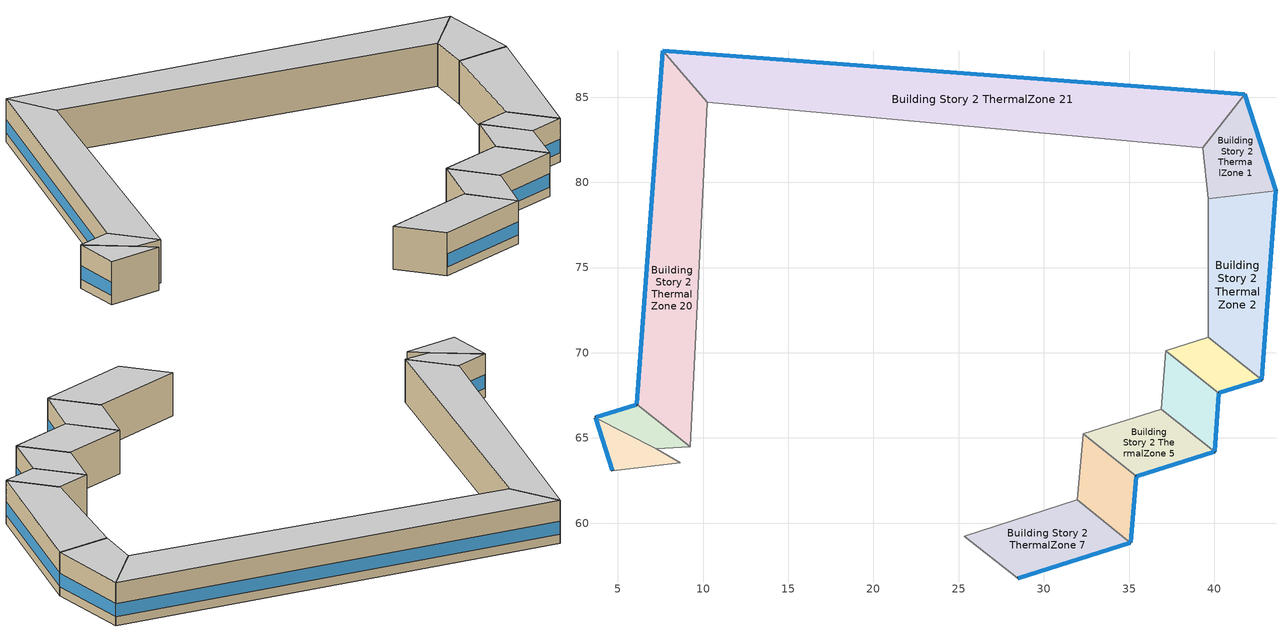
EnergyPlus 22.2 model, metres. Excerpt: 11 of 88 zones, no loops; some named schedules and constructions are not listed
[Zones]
Building Story 2 ThermalZone 1
 floor adiabatic (Typical Interior Floor): 41.78,85.18 43.63,79.52 39.65,79.04 39.31,82.04 z3.6
 wall outside (Typical Insulated Steel Framed Exterior Wall R-20.41): 43.63,79.52 41.78,85.18 z3.6:7.2
 wall adiabatic (Typical Interior Wall): 41.78,85.18 39.31,82.04 39.65,79.04 43.63,79.52 z3.6:7.2
 window (U 0.48 SHGC 0.40 Dbl Ref-D Clr 6mm/13mm): 43.62,79.54 41.79,85.16 z4.36:5.45
 ceiling adiabatic (Typical Interior Ceiling): 39.31,82.04 39.65,79.04 43.63,79.52 41.78,85.18 z7.2
Building Story 2 ThermalZone 18
 floor adiabatic (Typical Interior Ceiling): 4.69,63.08 3.68,66.19 7.24,64.37 8.66,63.55 z3.6
 wall outside (Typical Insulated Steel Framed Exterior Wall R-20.41): 3.68,66.19 4.69,63.08 z3.6:7.2
 wall adiabatic (Typical Interior Wall): 4.69,63.08 8.66,63.55 7.24,64.37 3.68,66.19 z3.6:7.2
 window (U 0.48 SHGC 0.40 Dbl Ref-D Clr 6mm/13mm): 3.69,66.17 4.68,63.11 z4.36:5.46
 ceiling adiabatic (Typical Interior Ceiling): 8.66,63.55 7.24,64.37 3.68,66.19 4.69,63.08 z7.2
Building Story 2 ThermalZone 19
 floor adiabatic (Typical Interior Ceiling): 3.68,66.19 6.11,66.97 9.26,64.5 7.24,64.37 z3.6
 wall outside (Typical Insulated Steel Framed Exterior Wall R-20.41): 6.11,66.97 3.68,66.19 z3.6:7.2
 wall adiabatic (Typical Interior Wall): 3.68,66.19 7.24,64.37 9.26,64.5 6.11,66.97 z3.6:7.2
 window (U 0.48 SHGC 0.40 Dbl Ref-D Clr 6mm/13mm): 6.09,66.96 3.71,66.2 z4.36:5.46
 ceiling adiabatic (Typical Interior Ceiling): 7.24,64.37 9.26,64.5 6.11,66.97 3.68,66.19 z7.2
Building Story 2 ThermalZone 2
 floor adiabatic (Typical Interior Floor): 43.63,79.52 42.79,68.41 39.66,70.91 39.65,79.04 z3.6
 wall outside (Typical Insulated Steel Framed Exterior Wall R-20.41): 42.79,68.41 43.63,79.52 z3.6:7.2
 wall adiabatic (Typical Interior Wall): 43.63,79.52 39.65,79.04 39.66,70.91 42.79,68.41 z3.6:7.2
 window (U 0.48 SHGC 0.40 Dbl Ref-D Clr 6mm/13mm): 42.79,68.44 43.62,79.49 z4.36:5.45
 ceiling adiabatic (Typical Interior Ceiling): 39.65,79.04 39.66,70.91 42.79,68.41 43.63,79.52 z7.2
Building Story 2 ThermalZone 20
 floor adiabatic (Typical Interior Ceiling): 6.11,66.97 7.62,87.74 10.23,84.71 9.26,64.5 z3.6
 wall outside (Typical Insulated Steel Framed Exterior Wall R-20.41): 7.62,87.74 6.11,66.97 z3.6:7.2
 wall adiabatic (Typical Interior Wall): 6.11,66.97 9.26,64.5 10.23,84.71 7.62,87.74 z3.6:7.2
 window (U 0.48 SHGC 0.40 Dbl Ref-D Clr 6mm/13mm): 7.62,87.71 6.11,66.99 z4.36:5.44
 ceiling adiabatic (Typical Interior Ceiling): 9.26,64.5 10.23,84.71 7.62,87.74 6.11,66.97 z7.2
Building Story 2 ThermalZone 21
 floor adiabatic (Typical Interior Ceiling): 7.62,87.74 41.78,85.18 39.31,82.04 10.23,84.71 z3.6
 wall outside (Typical Insulated Steel Framed Exterior Wall R-20.41): 41.78,85.18 7.62,87.74 z3.6:7.2
 wall adiabatic (Typical Interior Wall): 7.62,87.74 10.23,84.71 39.31,82.04 41.78,85.18 z3.6:7.2
 window (U 0.48 SHGC 0.40 Dbl Ref-D Clr 6mm/13mm): 41.76,85.19 7.65,87.74 z4.36:5.44
 ceiling adiabatic (Typical Interior Ceiling): 10.23,84.71 39.31,82.04 41.78,85.18 7.62,87.74 z7.2
Building Story 2 ThermalZone 3
 floor adiabatic (Typical Interior Floor): 42.79,68.41 40.28,67.64 37.15,70.13 39.66,70.91 z3.6
 wall outside (Typical Insulated Steel Framed Exterior Wall R-20.41): 40.28,67.64 42.79,68.41 z3.6:7.2
 wall adiabatic (Typical Interior Wall): 42.79,68.41 39.66,70.91 37.15,70.13 40.28,67.64 z3.6:7.2
 window (U 0.48 SHGC 0.40 Dbl Ref-D Clr 6mm/13mm): 40.3,67.64 42.76,68.41 z4.36:5.46
 ceiling adiabatic (Typical Interior Ceiling): 39.66,70.91 37.15,70.13 40.28,67.64 42.79,68.41 z7.2
Building Story 2 ThermalZone 4
 floor adiabatic (Typical Interior Floor): 40.28,67.64 40.03,64.19 36.89,66.68 37.15,70.13 z3.6
 wall outside (Typical Insulated Steel Framed Exterior Wall R-20.41): 40.03,64.19 40.28,67.64 z3.6:7.2
 wall adiabatic (Typical Interior Wall): 40.28,67.64 37.15,70.13 36.89,66.68 40.03,64.19 z3.6:7.2
 window (U 0.48 SHGC 0.40 Dbl Ref-D Clr 6mm/13mm): 40.03,64.22 40.27,67.61 z4.36:5.46
 ceiling adiabatic (Typical Interior Ceiling): 37.15,70.13 36.89,66.68 40.03,64.19 40.28,67.64 z7.2
Building Story 2 ThermalZone 5
 floor adiabatic (Typical Interior Floor): 40.03,64.19 35.42,62.75 32.3,65.25 36.89,66.68 z3.6
 wall outside (Typical Insulated Steel Framed Exterior Wall R-20.41): 35.42,62.75 40.03,64.19 z3.6:7.2
 wall adiabatic (Typical Interior Wall): 40.03,64.19 36.89,66.68 32.3,65.25 35.42,62.75 z3.6:7.2
 window (U 0.48 SHGC 0.40 Dbl Ref-D Clr 6mm/13mm): 35.44,62.76 40,64.19 z4.36:5.45
 ceiling adiabatic (Typical Interior Ceiling): 36.89,66.68 32.3,65.25 35.42,62.75 40.03,64.19 z7.2
Building Story 2 ThermalZone 6
 floor adiabatic (Typical Interior Floor): 35.42,62.75 35.08,58.86 31.96,61.36 32.3,65.25 z3.6
 wall outside (Typical Insulated Steel Framed Exterior Wall R-20.41): 35.08,58.86 35.42,62.75 z3.6:7.2
 wall adiabatic (Typical Interior Wall): 35.42,62.75 32.3,65.25 31.96,61.36 35.08,58.86 z3.6:7.2
 window (U 0.48 SHGC 0.40 Dbl Ref-D Clr 6mm/13mm): 35.09,58.89 35.42,62.72 z4.36:5.46
 ceiling adiabatic (Typical Interior Ceiling): 32.3,65.25 31.96,61.36 35.08,58.86 35.42,62.75 z7.2
Building Story 2 ThermalZone 7
 floor adiabatic (Typical Interior Floor): 35.08,58.86 28.47,56.75 25.33,59.23 31.96,61.36 z3.6
 wall outside (Typical Insulated Steel Framed Exterior Wall R-20.41): 28.47,56.75 35.08,58.86 z3.6:7.2
 wall adiabatic (Typical Interior Wall): 35.08,58.86 31.96,61.36 25.33,59.23 28.47,56.75 z3.6:7.2
 window (U 0.48 SHGC 0.40 Dbl Ref-D Clr 6mm/13mm): 28.49,56.76 35.06,58.85 z4.36:5.45
 ceiling adiabatic (Typical Interior Ceiling): 31.96,61.36 25.33,59.23 28.47,56.75 35.08,58.86 z7.2
[Schedule:Week:Daily]
SchoolSecondary BLDG_LIGHT_BATH_SCH_2013 Week Rule - Jul2-Aug26: SchoolSecondary BLDG_LIGHT_BATH_SCH_2013 Wknd Day 1, SchoolSecondary BLDG_LIGHT_BATH_SCH_2013 Wkdy Day 1, SchoolSecondary BLDG_LIGHT_BATH_SCH_2013 Wkdy Day 1, SchoolSecondary BLDG_LIGHT_BATH_SCH_2013 Wkdy Day 1, SchoolSecondary BLDG_LIGHT_BATH_SCH_2013 Wkdy Day 1, SchoolSecondary BLDG_LIGHT_BATH_SCH_2013 Wkdy Day 1, SchoolSecondary BLDG_LIGHT_BATH_SCH_2013 Wknd Day 1, SchoolSecondary BLDG_LIGHT_BATH_SCH_2013 Default, SchoolSecondary BLDG_LIGHT_BATH_SCH_2013 Summer Design Day, SchoolSecondary BLDG_LIGHT_BATH_SCH_2013 Winter Design Day, SchoolSecondary BLDG_LIGHT_BATH_SCH_2013 Default, SchoolSecondary BLDG_LIGHT_BATH_SCH_2013 Default
SchoolSecondary BLDG_LIGHT_BATH_SCH_2013 Week Rule - Aug27-Sep2: SchoolSecondary BLDG_LIGHT_BATH_SCH_2013 Wknd Day 1, SchoolSecondary BLDG_LIGHT_BATH_SCH_2013 Wkdy Day 1, SchoolSecondary BLDG_LIGHT_BATH_SCH_2013 Wkdy Day 1, SchoolSecondary BLDG_LIGHT_BATH_SCH_2013 Wkdy Day 1, SchoolSecondary BLDG_LIGHT_BATH_SCH_2013 Wkdy Day 1, SchoolSecondary BLDG_LIGHT_BATH_SCH_2013 Wkdy Day 2, SchoolSecondary BLDG_LIGHT_BATH_SCH_2013 Default, SchoolSecondary BLDG_LIGHT_BATH_SCH_2013 Default, SchoolSecondary BLDG_LIGHT_BATH_SCH_2013 Summer Design Day, SchoolSecondary BLDG_LIGHT_BATH_SCH_2013 Winter Design Day, SchoolSecondary BLDG_LIGHT_BATH_SCH_2013 Default, SchoolSecondary BLDG_LIGHT_BATH_SCH_2013 Default
SchoolSecondary BLDG_LIGHT_BATH_SCH_2013 Week Rule - Sep3-Dec31: SchoolSecondary BLDG_LIGHT_BATH_SCH_2013 Default, SchoolSecondary BLDG_LIGHT_BATH_SCH_2013 Wkdy Day 2, SchoolSecondary BLDG_LIGHT_BATH_SCH_2013 Wkdy Day 2, SchoolSecondary BLDG_LIGHT_BATH_SCH_2013 Wkdy Day 2, SchoolSecondary BLDG_LIGHT_BATH_SCH_2013 Wkdy Day 2, SchoolSecondary BLDG_LIGHT_BATH_SCH_2013 Wkdy Day 2, SchoolSecondary BLDG_LIGHT_BATH_SCH_2013 Default, SchoolSecondary BLDG_LIGHT_BATH_SCH_2013 Default, SchoolSecondary BLDG_LIGHT_BATH_SCH_2013 Summer Design Day, SchoolSecondary BLDG_LIGHT_BATH_SCH_2013 Winter Design Day, SchoolSecondary BLDG_LIGHT_BATH_SCH_2013 Default, SchoolSecondary BLDG_LIGHT_BATH_SCH_2013 Default
SchoolSecondary BLDG_OCC_SCH_Auditorium Week Rule - Jan1-Jun24: SchoolSecondary BLDG_OCC_SCH_Auditorium Wknd Day, SchoolSecondary BLDG_OCC_SCH_Auditorium Wkdy|SmrDsn Day, SchoolSecondary BLDG_OCC_SCH_Auditorium Wkdy|SmrDsn Day, SchoolSecondary BLDG_OCC_SCH_Auditorium Wkdy|SmrDsn Day, SchoolSecondary BLDG_OCC_SCH_Auditorium Wkdy|SmrDsn Day, SchoolSecondary BLDG_OCC_SCH_Auditorium Wkdy|SmrDsn Day, SchoolSecondary BLDG_OCC_SCH_Auditorium Wknd Day, SchoolSecondary BLDG_OCC_SCH_Auditorium Default, SchoolSecondary BLDG_OCC_SCH_Auditorium Summer Design Day, SchoolSecondary BLDG_OCC_SCH_Auditorium Winter Design Day, SchoolSecondary BLDG_OCC_SCH_Auditorium Default, SchoolSecondary BLDG_OCC_SCH_Auditorium Default
SchoolSecondary BLDG_OCC_SCH_Auditorium Week Rule - Jun25-Jul1: SchoolSecondary BLDG_OCC_SCH_Auditorium Wknd Day, SchoolSecondary BLDG_OCC_SCH_Auditorium Wkdy|SmrDsn Day, SchoolSecondary BLDG_OCC_SCH_Auditorium Wkdy|SmrDsn Day, SchoolSecondary BLDG_OCC_SCH_Auditorium Wkdy|SmrDsn Day, SchoolSecondary BLDG_OCC_SCH_Auditorium Wkdy|SmrDsn Day, SchoolSecondary BLDG_OCC_SCH_Auditorium Wkdy|SmrDsn Day, SchoolSecondary BLDG_OCC_SCH_Auditorium Wknd Day 1, SchoolSecondary BLDG_OCC_SCH_Auditorium Default, SchoolSecondary BLDG_OCC_SCH_Auditorium Summer Design Day, SchoolSecondary BLDG_OCC_SCH_Auditorium Winter Design Day, SchoolSecondary BLDG_OCC_SCH_Auditorium Default, SchoolSecondary BLDG_OCC_SCH_Auditorium Default
SchoolSecondary BLDG_OCC_SCH_Auditorium Week Rule - Jul2-Aug26: SchoolSecondary BLDG_OCC_SCH_Auditorium Wknd Day 1, SchoolSecondary BLDG_OCC_SCH_Auditorium Wkdy|SmrDsn Day 1, SchoolSecondary BLDG_OCC_SCH_Auditorium Wkdy|SmrDsn Day 1, SchoolSecondary BLDG_OCC_SCH_Auditorium Wkdy|SmrDsn Day 1, SchoolSecondary BLDG_OCC_SCH_Auditorium Wkdy|SmrDsn Day 1, SchoolSecondary BLDG_OCC_SCH_Auditorium Wkdy|SmrDsn Day 1, SchoolSecondary BLDG_OCC_SCH_Auditorium Wknd Day 1, SchoolSecondary BLDG_OCC_SCH_Auditorium Default, SchoolSecondary BLDG_OCC_SCH_Auditorium Summer Design Day, SchoolSecondary BLDG_OCC_SCH_Auditorium Winter Design Day, SchoolSecondary BLDG_OCC_SCH_Auditorium Default, SchoolSecondary BLDG_OCC_SCH_Auditorium Default
SchoolSecondary BLDG_OCC_SCH_Auditorium Week Rule - Aug27-Sep2: SchoolSecondary BLDG_OCC_SCH_Auditorium Wknd Day 1, SchoolSecondary BLDG_OCC_SCH_Auditorium Wkdy|SmrDsn Day 1, SchoolSecondary BLDG_OCC_SCH_Auditorium Wkdy|SmrDsn Day 1, SchoolSecondary BLDG_OCC_SCH_Auditorium Wkdy|SmrDsn Day 1, SchoolSecondary BLDG_OCC_SCH_Auditorium Wkdy|SmrDsn Day 1, SchoolSecondary BLDG_OCC_SCH_Auditorium Wkdy|SmrDsn Day 2, SchoolSecondary BLDG_OCC_SCH_Auditorium Default, SchoolSecondary BLDG_OCC_SCH_Auditorium Default, SchoolSecondary BLDG_OCC_SCH_Auditorium Summer Design Day, SchoolSecondary BLDG_OCC_SCH_Auditorium Winter Design Day, SchoolSecondary BLDG_OCC_SCH_Auditorium Default, SchoolSecondary BLDG_OCC_SCH_Auditorium Default
SchoolSecondary BLDG_OCC_SCH_Auditorium Week Rule - Sep3-Dec31: SchoolSecondary BLDG_OCC_SCH_Auditorium Default, SchoolSecondary BLDG_OCC_SCH_Auditorium Wkdy|SmrDsn Day 2, SchoolSecondary BLDG_OCC_SCH_Auditorium Wkdy|SmrDsn Day 2, SchoolSecondary BLDG_OCC_SCH_Auditorium Wkdy|SmrDsn Day 2, SchoolSecondary BLDG_OCC_SCH_Auditorium Wkdy|SmrDsn Day 2, SchoolSecondary BLDG_OCC_SCH_Auditorium Wkdy|SmrDsn Day 2, SchoolSecondary BLDG_OCC_SCH_Auditorium Default, SchoolSecondary BLDG_OCC_SCH_Auditorium Default, SchoolSecondary BLDG_OCC_SCH_Auditorium Summer Design Day, SchoolSecondary BLDG_OCC_SCH_Auditorium Winter Design Day, SchoolSecondary BLDG_OCC_SCH_Auditorium Default, SchoolSecondary BLDG_OCC_SCH_Auditorium Default
SchoolSecondary BLDG_OCC_SCH_Cafeteria Week Rule - Jan1-Jun24: SchoolSecondary BLDG_OCC_SCH_Cafeteria Wknd Day, SchoolSecondary BLDG_OCC_SCH_Cafeteria Wkdy|SmrDsn Day, SchoolSecondary BLDG_OCC_SCH_Cafeteria Wkdy|SmrDsn Day, SchoolSecondary BLDG_OCC_SCH_Cafeteria Wkdy|SmrDsn Day, SchoolSecondary BLDG_OCC_SCH_Cafeteria Wkdy|SmrDsn Day, SchoolSecondary BLDG_OCC_SCH_Cafeteria Wkdy|SmrDsn Day, SchoolSecondary BLDG_OCC_SCH_Cafeteria Wknd Day, SchoolSecondary BLDG_OCC_SCH_Cafeteria Default, SchoolSecondary BLDG_OCC_SCH_Cafeteria Summer Design Day, SchoolSecondary BLDG_OCC_SCH_Cafeteria Winter Design Day, SchoolSecondary BLDG_OCC_SCH_Cafeteria Default, SchoolSecondary BLDG_OCC_SCH_Cafeteria Default
SchoolSecondary BLDG_OCC_SCH_Cafeteria Week Rule - Jun25-Jul1: SchoolSecondary BLDG_OCC_SCH_Cafeteria Wknd Day, SchoolSecondary BLDG_OCC_SCH_Cafeteria Wkdy|SmrDsn Day, SchoolSecondary BLDG_OCC_SCH_Cafeteria Wkdy|SmrDsn Day, SchoolSecondary BLDG_OCC_SCH_Cafeteria Wkdy|SmrDsn Day, SchoolSecondary BLDG_OCC_SCH_Cafeteria Wkdy|SmrDsn Day, SchoolSecondary BLDG_OCC_SCH_Cafeteria Wkdy|SmrDsn Day, SchoolSecondary BLDG_OCC_SCH_Cafeteria Wknd Day 1, SchoolSecondary BLDG_OCC_SCH_Cafeteria Default, SchoolSecondary BLDG_OCC_SCH_Cafeteria Summer Design Day, SchoolSecondary BLDG_OCC_SCH_Cafeteria Winter Design Day, SchoolSecondary BLDG_OCC_SCH_Cafeteria Default, SchoolSecondary BLDG_OCC_SCH_Cafeteria Default
SchoolSecondary BLDG_OCC_SCH_Cafeteria Week Rule - Jul2-Aug26: SchoolSecondary BLDG_OCC_SCH_Cafeteria Wknd Day 1, SchoolSecondary BLDG_OCC_SCH_Cafeteria Wkdy|SmrDsn Day 1, SchoolSecondary BLDG_OCC_SCH_Cafeteria Wkdy|SmrDsn Day 1, SchoolSecondary BLDG_OCC_SCH_Cafeteria Wkdy|SmrDsn Day 1, SchoolSecondary BLDG_OCC_SCH_Cafeteria Wkdy|SmrDsn Day 1, SchoolSecondary BLDG_OCC_SCH_Cafeteria Wkdy|SmrDsn Day 1, SchoolSecondary BLDG_OCC_SCH_Cafeteria Wknd Day 1, SchoolSecondary BLDG_OCC_SCH_Cafeteria Default, SchoolSecondary BLDG_OCC_SCH_Cafeteria Summer Design Day, SchoolSecondary BLDG_OCC_SCH_Cafeteria Winter Design Day, SchoolSecondary BLDG_OCC_SCH_Cafeteria Default, SchoolSecondary BLDG_OCC_SCH_Cafeteria Default
SchoolSecondary BLDG_OCC_SCH_Cafeteria Week Rule - Aug27-Sep2: SchoolSecondary BLDG_OCC_SCH_Cafeteria Wknd Day 1, SchoolSecondary BLDG_OCC_SCH_Cafeteria Wkdy|SmrDsn Day 1, SchoolSecondary BLDG_OCC_SCH_Cafeteria Wkdy|SmrDsn Day 1, SchoolSecondary BLDG_OCC_SCH_Cafeteria Wkdy|SmrDsn Day 1, SchoolSecondary BLDG_OCC_SCH_Cafeteria Wkdy|SmrDsn Day 1, SchoolSecondary BLDG_OCC_SCH_Cafeteria Wkdy|SmrDsn Day 2, SchoolSecondary BLDG_OCC_SCH_Cafeteria Default, SchoolSecondary BLDG_OCC_SCH_Cafeteria Default, SchoolSecondary BLDG_OCC_SCH_Cafeteria Summer Design Day, SchoolSecondary BLDG_OCC_SCH_Cafeteria Winter Design Day, SchoolSecondary BLDG_OCC_SCH_Cafeteria Default, SchoolSecondary BLDG_OCC_SCH_Cafeteria Default
SchoolSecondary BLDG_OCC_SCH_Cafeteria Week Rule - Sep3-Dec31: SchoolSecondary BLDG_OCC_SCH_Cafeteria Default, SchoolSecondary BLDG_OCC_SCH_Cafeteria Wkdy|SmrDsn Day 2, SchoolSecondary BLDG_OCC_SCH_Cafeteria Wkdy|SmrDsn Day 2, SchoolSecondary BLDG_OCC_SCH_Cafeteria Wkdy|SmrDsn Day 2, SchoolSecondary BLDG_OCC_SCH_Cafeteria Wkdy|SmrDsn Day 2, SchoolSecondary BLDG_OCC_SCH_Cafeteria Wkdy|SmrDsn Day 2, SchoolSecondary BLDG_OCC_SCH_Cafeteria Default, SchoolSecondary BLDG_OCC_SCH_Cafeteria Default, SchoolSecondary BLDG_OCC_SCH_Cafeteria Summer Design Day, SchoolSecondary BLDG_OCC_SCH_Cafeteria Winter Design Day, SchoolSecondary BLDG_OCC_SCH_Cafeteria Default, SchoolSecondary BLDG_OCC_SCH_Cafeteria Default
SchoolSecondary BLDG_OCC_SCH_Extend Week Rule - Jan1-Jun24: SchoolSecondary BLDG_OCC_SCH_Extend Wknd Day, SchoolSecondary BLDG_OCC_SCH_Extend Wkdy|SmrDsn Day, SchoolSecondary BLDG_OCC_SCH_Extend Wkdy|SmrDsn Day, SchoolSecondary BLDG_OCC_SCH_Extend Wkdy|SmrDsn Day, SchoolSecondary BLDG_OCC_SCH_Extend Wkdy|SmrDsn Day, SchoolSecondary BLDG_OCC_SCH_Extend Wkdy|SmrDsn Day, SchoolSecondary BLDG_OCC_SCH_Extend Wknd Day, SchoolSecondary BLDG_OCC_SCH_Extend Default, SchoolSecondary BLDG_OCC_SCH_Extend Summer Design Day, SchoolSecondary BLDG_OCC_SCH_Extend Winter Design Day, SchoolSecondary BLDG_OCC_SCH_Extend Default, SchoolSecondary BLDG_OCC_SCH_Extend Default
SchoolSecondary BLDG_OCC_SCH_Extend Week Rule - Jun25-Jul1: SchoolSecondary BLDG_OCC_SCH_Extend Wknd Day, SchoolSecondary BLDG_OCC_SCH_Extend Wkdy|SmrDsn Day, SchoolSecondary BLDG_OCC_SCH_Extend Wkdy|SmrDsn Day, SchoolSecondary BLDG_OCC_SCH_Extend Wkdy|SmrDsn Day, SchoolSecondary BLDG_OCC_SCH_Extend Wkdy|SmrDsn Day, SchoolSecondary BLDG_OCC_SCH_Extend Wkdy|SmrDsn Day, SchoolSecondary BLDG_OCC_SCH_Extend Wknd Day 1, SchoolSecondary BLDG_OCC_SCH_Extend Default, SchoolSecondary BLDG_OCC_SCH_Extend Summer Design Day, SchoolSecondary BLDG_OCC_SCH_Extend Winter Design Day, SchoolSecondary BLDG_OCC_SCH_Extend Default, SchoolSecondary BLDG_OCC_SCH_Extend Default
SchoolSecondary BLDG_OCC_SCH_Extend Week Rule - Jul2-Aug26: SchoolSecondary BLDG_OCC_SCH_Extend Wknd Day 1, SchoolSecondary BLDG_OCC_SCH_Extend Wkdy|SmrDsn Day 1, SchoolSecondary BLDG_OCC_SCH_Extend Wkdy|SmrDsn Day 1, SchoolSecondary BLDG_OCC_SCH_Extend Wkdy|SmrDsn Day 1, SchoolSecondary BLDG_OCC_SCH_Extend Wkdy|SmrDsn Day 1, SchoolSecondary BLDG_OCC_SCH_Extend Wkdy|SmrDsn Day 1, SchoolSecondary BLDG_OCC_SCH_Extend Wknd Day 1, SchoolSecondary BLDG_OCC_SCH_Extend Default, SchoolSecondary BLDG_OCC_SCH_Extend Summer Design Day, SchoolSecondary BLDG_OCC_SCH_Extend Winter Design Day, SchoolSecondary BLDG_OCC_SCH_Extend Default, SchoolSecondary BLDG_OCC_SCH_Extend Default
SchoolSecondary BLDG_OCC_SCH_Extend Week Rule - Aug27-Sep2: SchoolSecondary BLDG_OCC_SCH_Extend Wknd Day 1, SchoolSecondary BLDG_OCC_SCH_Extend Wkdy|SmrDsn Day 1, SchoolSecondary BLDG_OCC_SCH_Extend Wkdy|SmrDsn Day 1, SchoolSecondary BLDG_OCC_SCH_Extend Wkdy|SmrDsn Day 1, SchoolSecondary BLDG_OCC_SCH_Extend Wkdy|SmrDsn Day 1, SchoolSecondary BLDG_OCC_SCH_Extend Wkdy|SmrDsn Day 2, SchoolSecondary BLDG_OCC_SCH_Extend Default, SchoolSecondary BLDG_OCC_SCH_Extend Default, SchoolSecondary BLDG_OCC_SCH_Extend Summer Design Day, SchoolSecondary BLDG_OCC_SCH_Extend Winter Design Day, SchoolSecondary BLDG_OCC_SCH_Extend Default, SchoolSecondary BLDG_OCC_SCH_Extend Default
SchoolSecondary BLDG_OCC_SCH_Extend Week Rule - Sep3-Dec31: SchoolSecondary BLDG_OCC_SCH_Extend Default, SchoolSecondary BLDG_OCC_SCH_Extend Wkdy|SmrDsn Day 2, SchoolSecondary BLDG_OCC_SCH_Extend Wkdy|SmrDsn Day 2, SchoolSecondary BLDG_OCC_SCH_Extend Wkdy|SmrDsn Day 2, SchoolSecondary BLDG_OCC_SCH_Extend Wkdy|SmrDsn Day 2, SchoolSecondary BLDG_OCC_SCH_Extend Wkdy|SmrDsn Day 2, SchoolSecondary BLDG_OCC_SCH_Extend Default, SchoolSecondary BLDG_OCC_SCH_Extend Default, SchoolSecondary BLDG_OCC_SCH_Extend Summer Design Day, SchoolSecondary BLDG_OCC_SCH_Extend Winter Design Day, SchoolSecondary BLDG_OCC_SCH_Extend Default, SchoolSecondary BLDG_OCC_SCH_Extend Default
SchoolSecondary BLDG_OCC_SCH_Offices Week Rule - Jan1-Jun24: SchoolSecondary BLDG_OCC_SCH_Offices Wknd Day, SchoolSecondary BLDG_OCC_SCH_Offices Wkdy|SmrDsn Day, SchoolSecondary BLDG_OCC_SCH_Offices Wkdy|SmrDsn Day, SchoolSecondary BLDG_OCC_SCH_Offices Wkdy|SmrDsn Day, SchoolSecondary BLDG_OCC_SCH_Offices Wkdy|SmrDsn Day, SchoolSecondary BLDG_OCC_SCH_Offices Wkdy|SmrDsn Day, SchoolSecondary BLDG_OCC_SCH_Offices Wknd Day, SchoolSecondary BLDG_OCC_SCH_Offices Default, SchoolSecondary BLDG_OCC_SCH_Offices Summer Design Day, SchoolSecondary BLDG_OCC_SCH_Offices Winter Design Day, SchoolSecondary BLDG_OCC_SCH_Offices Default, SchoolSecondary BLDG_OCC_SCH_Offices Default
SchoolSecondary BLDG_OCC_SCH_Offices Week Rule - Jun25-Jul1: SchoolSecondary BLDG_OCC_SCH_Offices Wknd Day, SchoolSecondary BLDG_OCC_SCH_Offices Wkdy|SmrDsn Day, SchoolSecondary BLDG_OCC_SCH_Offices Wkdy|SmrDsn Day, SchoolSecondary BLDG_OCC_SCH_Offices Wkdy|SmrDsn Day, SchoolSecondary BLDG_OCC_SCH_Offices Wkdy|SmrDsn Day, SchoolSecondary BLDG_OCC_SCH_Offices Wkdy|SmrDsn Day, SchoolSecondary BLDG_OCC_SCH_Offices Wknd Day 1, SchoolSecondary BLDG_OCC_SCH_Offices Default, SchoolSecondary BLDG_OCC_SCH_Offices Summer Design Day, SchoolSecondary BLDG_OCC_SCH_Offices Winter Design Day, SchoolSecondary BLDG_OCC_SCH_Offices Default, SchoolSecondary BLDG_OCC_SCH_Offices Default
SchoolSecondary BLDG_OCC_SCH_Offices Week Rule - Jul2-Aug26: SchoolSecondary BLDG_OCC_SCH_Offices Wknd Day 1, SchoolSecondary BLDG_OCC_SCH_Offices Wkdy|SmrDsn Day 1, SchoolSecondary BLDG_OCC_SCH_Offices Wkdy|SmrDsn Day 1, SchoolSecondary BLDG_OCC_SCH_Offices Wkdy|SmrDsn Day 1, SchoolSecondary BLDG_OCC_SCH_Offices Wkdy|SmrDsn Day 1, SchoolSecondary BLDG_OCC_SCH_Offices Wkdy|SmrDsn Day 1, SchoolSecondary BLDG_OCC_SCH_Offices Wknd Day 1, SchoolSecondary BLDG_OCC_SCH_Offices Default, SchoolSecondary BLDG_OCC_SCH_Offices Summer Design Day, SchoolSecondary BLDG_OCC_SCH_Offices Winter Design Day, SchoolSecondary BLDG_OCC_SCH_Offices Default, SchoolSecondary BLDG_OCC_SCH_Offices Default
SchoolSecondary BLDG_OCC_SCH_Offices Week Rule - Aug27-Sep2: SchoolSecondary BLDG_OCC_SCH_Offices Wknd Day 1, SchoolSecondary BLDG_OCC_SCH_Offices Wkdy|SmrDsn Day 1, SchoolSecondary BLDG_OCC_SCH_Offices Wkdy|SmrDsn Day 1, SchoolSecondary BLDG_OCC_SCH_Offices Wkdy|SmrDsn Day 1, SchoolSecondary BLDG_OCC_SCH_Offices Wkdy|SmrDsn Day 1, SchoolSecondary BLDG_OCC_SCH_Offices Wkdy|SmrDsn Day 2, SchoolSecondary BLDG_OCC_SCH_Offices Default, SchoolSecondary BLDG_OCC_SCH_Offices Default, SchoolSecondary BLDG_OCC_SCH_Offices Summer Design Day, SchoolSecondary BLDG_OCC_SCH_Offices Winter Design Day, SchoolSecondary BLDG_OCC_SCH_Offices Default, SchoolSecondary BLDG_OCC_SCH_Offices Default
SchoolSecondary BLDG_OCC_SCH_Offices Week Rule - Sep3-Dec31: SchoolSecondary BLDG_OCC_SCH_Offices Default, SchoolSecondary BLDG_OCC_SCH_Offices Wkdy|SmrDsn Day 2, SchoolSecondary BLDG_OCC_SCH_Offices Wkdy|SmrDsn Day 2, SchoolSecondary BLDG_OCC_SCH_Offices Wkdy|SmrDsn Day 2, SchoolSecondary BLDG_OCC_SCH_Offices Wkdy|SmrDsn Day 2, SchoolSecondary BLDG_OCC_SCH_Offices Wkdy|SmrDsn Day 2, SchoolSecondary BLDG_OCC_SCH_Offices Default, SchoolSecondary BLDG_OCC_SCH_Offices Default, SchoolSecondary BLDG_OCC_SCH_Offices Summer Design Day, SchoolSecondary BLDG_OCC_SCH_Offices Winter Design Day, SchoolSecondary BLDG_OCC_SCH_Offices Default, SchoolSecondary BLDG_OCC_SCH_Offices Default
Elevator Schedule 3 Week Rule - Jan1-Jun10: 75 space(s) Occ Sch Sunday 3, 75 space(s) Occ Sch Default 3, 75 space(s) Occ Sch Tuesday 19, 75 space(s) Occ Sch Wednesday 19, 75 space(s) Occ Sch Thursday 19, 75 space(s) Occ Sch Friday 19, 75 space(s) Occ Sch Saturday 3, 75 space(s) Occ Sch Default 3, 75 space(s) Occ Sch Summer Design Day 3, 75 space(s) Occ Sch Winter Design Day 3, 75 space(s) Occ Sch Default 3, 75 space(s) Occ Sch Default 3
Elevator Schedule 3 Week Rule - Jun11-Jun17: 75 space(s) Occ Sch Sunday 3, 75 space(s) Occ Sch Default 3, 75 space(s) Occ Sch Tuesday 19, 75 space(s) Occ Sch Wednesday 19, 75 space(s) Occ Sch Thursday 19, 75 space(s) Occ Sch Friday 18, 75 space(s) Occ Sch Saturday 3, 75 space(s) Occ Sch Default 3, 75 space(s) Occ Sch Summer Design Day 3, 75 space(s) Occ Sch Winter Design Day 3, 75 space(s) Occ Sch Default 3, 75 space(s) Occ Sch Default 3
Elevator Schedule 3 Week Rule - Jun18-Jul1: 75 space(s) Occ Sch Sunday 3, 75 space(s) Occ Sch Monday 16, 75 space(s) Occ Sch Tuesday 18, 75 space(s) Occ Sch Wednesday 18, 75 space(s) Occ Sch Thursday 18, 75 space(s) Occ Sch Friday 18, 75 space(s) Occ Sch Saturday 3, 75 space(s) Occ Sch Default 3, 75 space(s) Occ Sch Summer Design Day 3, 75 space(s) Occ Sch Winter Design Day 3, 75 space(s) Occ Sch Default 3, 75 space(s) Occ Sch Default 3
Elevator Schedule 3 Week Rule - Jul2-Aug26: 75 space(s) Occ Sch Sunday 3, 75 space(s) Occ Sch Monday 15, 75 space(s) Occ Sch Tuesday 17, 75 space(s) Occ Sch Wednesday 17, 75 space(s) Occ Sch Thursday 17, 75 space(s) Occ Sch Friday 17, 75 space(s) Occ Sch Saturday 3, 75 space(s) Occ Sch Default 3, 75 space(s) Occ Sch Summer Design Day 3, 75 space(s) Occ Sch Winter Design Day 3, 75 space(s) Occ Sch Default 3, 75 space(s) Occ Sch Default 3
Elevator Schedule 3 Week Rule - Aug27-Sep2: 75 space(s) Occ Sch Sunday 3, 75 space(s) Occ Sch Monday 15, 75 space(s) Occ Sch Tuesday 17, 75 space(s) Occ Sch Wednesday 17, 75 space(s) Occ Sch Thursday 17, 75 space(s) Occ Sch Friday 16, 75 space(s) Occ Sch Saturday 3, 75 space(s) Occ Sch Default 3, 75 space(s) Occ Sch Summer Design Day 3, 75 space(s) Occ Sch Winter Design Day 3, 75 space(s) Occ Sch Default 3, 75 space(s) Occ Sch Default 3
Elevator Schedule 3 Week Rule - Sep3-Sep16: 75 space(s) Occ Sch Sunday 3, 75 space(s) Occ Sch Monday 14, 75 space(s) Occ Sch Tuesday 16, 75 space(s) Occ Sch Wednesday 16, 75 space(s) Occ Sch Thursday 16, 75 space(s) Occ Sch Friday 16, 75 space(s) Occ Sch Saturday 3, 75 space(s) Occ Sch Default 3, 75 space(s) Occ Sch Summer Design Day 3, 75 space(s) Occ Sch Winter Design Day 3, 75 space(s) Occ Sch Default 3, 75 space(s) Occ Sch Default 3
Elevator Schedule 3 Week Rule - Sep17-Dec31: 75 space(s) Occ Sch Sunday 3, 75 space(s) Occ Sch Monday 13, 75 space(s) Occ Sch Tuesday 15, 75 space(s) Occ Sch Wednesday 15, 75 space(s) Occ Sch Thursday 15, 75 space(s) Occ Sch Friday 15, 75 space(s) Occ Sch Saturday 3, 75 space(s) Occ Sch Default 3, 75 space(s) Occ Sch Summer Design Day 3, 75 space(s) Occ Sch Winter Design Day 3, 75 space(s) Occ Sch Default 3, 75 space(s) Occ Sch Default 3
Elevator Schedule 1 Week Rule - Jan1-Jun10: 75 space(s) Occ Sch Sunday 1, 75 space(s) Occ Sch Default 1, 75 space(s) Occ Sch Tuesday 9, 75 space(s) Occ Sch Wednesday 9, 75 space(s) Occ Sch Thursday 9, 75 space(s) Occ Sch Friday 9, 75 space(s) Occ Sch Saturday 1, 75 space(s) Occ Sch Default 1, 75 space(s) Occ Sch Summer Design Day 1, 75 space(s) Occ Sch Winter Design Day 1, 75 space(s) Occ Sch Default 1, 75 space(s) Occ Sch Default 1
Elevator Schedule 1 Week Rule - Jun11-Jun17: 75 space(s) Occ Sch Sunday 1, 75 space(s) Occ Sch Default 1, 75 space(s) Occ Sch Tuesday 9, 75 space(s) Occ Sch Wednesday 9, 75 space(s) Occ Sch Thursday 9, 75 space(s) Occ Sch Friday 8, 75 space(s) Occ Sch Saturday 1, 75 space(s) Occ Sch Default 1, 75 space(s) Occ Sch Summer Design Day 1, 75 space(s) Occ Sch Winter Design Day 1, 75 space(s) Occ Sch Default 1, 75 space(s) Occ Sch Default 1
Elevator Schedule 1 Week Rule - Jun18-Jul1: 75 space(s) Occ Sch Sunday 1, 75 space(s) Occ Sch Monday 8, 75 space(s) Occ Sch Tuesday 8, 75 space(s) Occ Sch Wednesday 8, 75 space(s) Occ Sch Thursday 8, 75 space(s) Occ Sch Friday 8, 75 space(s) Occ Sch Saturday 1, 75 space(s) Occ Sch Default 1, 75 space(s) Occ Sch Summer Design Day 1, 75 space(s) Occ Sch Winter Design Day 1, 75 space(s) Occ Sch Default 1, 75 space(s) Occ Sch Default 1
Elevator Schedule 1 Week Rule - Jul2-Aug26: 75 space(s) Occ Sch Sunday 1, 75 space(s) Occ Sch Monday 7, 75 space(s) Occ Sch Tuesday 7, 75 space(s) Occ Sch Wednesday 7, 75 space(s) Occ Sch Thursday 7, 75 space(s) Occ Sch Friday 7, 75 space(s) Occ Sch Saturday 1, 75 space(s) Occ Sch Default 1, 75 space(s) Occ Sch Summer Design Day 1, 75 space(s) Occ Sch Winter Design Day 1, 75 space(s) Occ Sch Default 1, 75 space(s) Occ Sch Default 1
Elevator Schedule 1 Week Rule - Aug27-Sep2: 75 space(s) Occ Sch Sunday 1, 75 space(s) Occ Sch Monday 7, 75 space(s) Occ Sch Tuesday 7, 75 space(s) Occ Sch Wednesday 7, 75 space(s) Occ Sch Thursday 7, 75 space(s) Occ Sch Friday 6, 75 space(s) Occ Sch Saturday 1, 75 space(s) Occ Sch Default 1, 75 space(s) Occ Sch Summer Design Day 1, 75 space(s) Occ Sch Winter Design Day 1, 75 space(s) Occ Sch Default 1, 75 space(s) Occ Sch Default 1
Elevator Schedule 1 Week Rule - Sep3-Sep16: 75 space(s) Occ Sch Sunday 1, 75 space(s) Occ Sch Monday 6, 75 space(s) Occ Sch Tuesday 6, 75 space(s) Occ Sch Wednesday 6, 75 space(s) Occ Sch Thursday 6, 75 space(s) Occ Sch Friday 6, 75 space(s) Occ Sch Saturday 1, 75 space(s) Occ Sch Default 1, 75 space(s) Occ Sch Summer Design Day 1, 75 space(s) Occ Sch Winter Design Day 1, 75 space(s) Occ Sch Default 1, 75 space(s) Occ Sch Default 1
Elevator Schedule 1 Week Rule - Sep17-Dec31: 75 space(s) Occ Sch Sunday 1, 75 space(s) Occ Sch Monday 5, 75 space(s) Occ Sch Tuesday 5, 75 space(s) Occ Sch Wednesday 5, 75 space(s) Occ Sch Thursday 5, 75 space(s) Occ Sch Friday 5, 75 space(s) Occ Sch Saturday 1, 75 space(s) Occ Sch Default 1, 75 space(s) Occ Sch Summer Design Day 1, 75 space(s) Occ Sch Winter Design Day 1, 75 space(s) Occ Sch Default 1, 75 space(s) Occ Sch Default 1
Elevator Schedule 2 Week Rule - Jan1-Jun10: 75 space(s) Occ Sch Sunday 2, 75 space(s) Occ Sch Default 2, 75 space(s) Occ Sch Tuesday 14, 75 space(s) Occ Sch Wednesday 14, 75 space(s) Occ Sch Thursday 14, 75 space(s) Occ Sch Friday 14, 75 space(s) Occ Sch Saturday 2, 75 space(s) Occ Sch Default 2, 75 space(s) Occ Sch Summer Design Day 2, 75 space(s) Occ Sch Winter Design Day 2, 75 space(s) Occ Sch Default 2, 75 space(s) Occ Sch Default 2
Elevator Schedule 2 Week Rule - Jun11-Jun17: 75 space(s) Occ Sch Sunday 2, 75 space(s) Occ Sch Default 2, 75 space(s) Occ Sch Tuesday 14, 75 space(s) Occ Sch Wednesday 14, 75 space(s) Occ Sch Thursday 14, 75 space(s) Occ Sch Friday 13, 75 space(s) Occ Sch Saturday 2, 75 space(s) Occ Sch Default 2, 75 space(s) Occ Sch Summer Design Day 2, 75 space(s) Occ Sch Winter Design Day 2, 75 space(s) Occ Sch Default 2, 75 space(s) Occ Sch Default 2
Elevator Schedule 2 Week Rule - Jun18-Jul1: 75 space(s) Occ Sch Sunday 2, 75 space(s) Occ Sch Monday 12, 75 space(s) Occ Sch Tuesday 13, 75 space(s) Occ Sch Wednesday 13, 75 space(s) Occ Sch Thursday 13, 75 space(s) Occ Sch Friday 13, 75 space(s) Occ Sch Saturday 2, 75 space(s) Occ Sch Default 2, 75 space(s) Occ Sch Summer Design Day 2, 75 space(s) Occ Sch Winter Design Day 2, 75 space(s) Occ Sch Default 2, 75 space(s) Occ Sch Default 2
Elevator Schedule 2 Week Rule - Jul2-Aug26: 75 space(s) Occ Sch Sunday 2, 75 space(s) Occ Sch Monday 11, 75 space(s) Occ Sch Tuesday 12, 75 space(s) Occ Sch Wednesday 12, 75 space(s) Occ Sch Thursday 12, 75 space(s) Occ Sch Friday 12, 75 space(s) Occ Sch Saturday 2, 75 space(s) Occ Sch Default 2, 75 space(s) Occ Sch Summer Design Day 2, 75 space(s) Occ Sch Winter Design Day 2, 75 space(s) Occ Sch Default 2, 75 space(s) Occ Sch Default 2
Elevator Schedule 2 Week Rule - Aug27-Sep2: 75 space(s) Occ Sch Sunday 2, 75 space(s) Occ Sch Monday 11, 75 space(s) Occ Sch Tuesday 12, 75 space(s) Occ Sch Wednesday 12, 75 space(s) Occ Sch Thursday 12, 75 space(s) Occ Sch Friday 11, 75 space(s) Occ Sch Saturday 2, 75 space(s) Occ Sch Default 2, 75 space(s) Occ Sch Summer Design Day 2, 75 space(s) Occ Sch Winter Design Day 2, 75 space(s) Occ Sch Default 2, 75 space(s) Occ Sch Default 2
Elevator Schedule 2 Week Rule - Sep3-Sep16: 75 space(s) Occ Sch Sunday 2, 75 space(s) Occ Sch Monday 10, 75 space(s) Occ Sch Tuesday 11, 75 space(s) Occ Sch Wednesday 11, 75 space(s) Occ Sch Thursday 11, 75 space(s) Occ Sch Friday 11, 75 space(s) Occ Sch Saturday 2, 75 space(s) Occ Sch Default 2, 75 space(s) Occ Sch Summer Design Day 2, 75 space(s) Occ Sch Winter Design Day 2, 75 space(s) Occ Sch Default 2, 75 space(s) Occ Sch Default 2
Elevator Schedule 2 Week Rule - Sep17-Dec31: 75 space(s) Occ Sch Sunday 2, 75 space(s) Occ Sch Monday 9, 75 space(s) Occ Sch Tuesday 10, 75 space(s) Occ Sch Wednesday 10, 75 space(s) Occ Sch Thursday 10, 75 space(s) Occ Sch Friday 10, 75 space(s) Occ Sch Saturday 2, 75 space(s) Occ Sch Default 2, 75 space(s) Occ Sch Summer Design Day 2, 75 space(s) Occ Sch Winter Design Day 2, 75 space(s) Occ Sch Default 2, 75 space(s) Occ Sch Default 2
DataCenter_EQUIP_SCH Week Rule - Jan1-Jan28: DataCenter_EQUIP_SCH Wknd|Wkdy|Hol Day, DataCenter_EQUIP_SCH Wknd|Wkdy|Hol Day, DataCenter_EQUIP_SCH Wknd|Wkdy|Hol Day, DataCenter_EQUIP_SCH Wknd|Wkdy|Hol Day, DataCenter_EQUIP_SCH Wknd|Wkdy|Hol Day, DataCenter_EQUIP_SCH Wknd|Wkdy|Hol Day, DataCenter_EQUIP_SCH Wknd|Wkdy|Hol Day, Schedule Day 3, DataCenter_EQUIP_SCH Summer Design Day, DataCenter_EQUIP_SCH Winter Design Day 11, Schedule Day 3, Schedule Day 3
DataCenter_EQUIP_SCH Week Rule - Jan29-Feb4: DataCenter_EQUIP_SCH Wknd|Wkdy|Hol Day, DataCenter_EQUIP_SCH Wknd|Wkdy|Hol Day, DataCenter_EQUIP_SCH Wknd|Wkdy|Hol Day, DataCenter_EQUIP_SCH Wknd|Wkdy|Hol Day 1, DataCenter_EQUIP_SCH Wknd|Wkdy|Hol Day 1, DataCenter_EQUIP_SCH Wknd|Wkdy|Hol Day 1, DataCenter_EQUIP_SCH Wknd|Wkdy|Hol Day 1, Schedule Day 3, DataCenter_EQUIP_SCH Summer Design Day, DataCenter_EQUIP_SCH Winter Design Day 11, Schedule Day 3, Schedule Day 3
DataCenter_EQUIP_SCH Week Rule - Feb5-Feb25: DataCenter_EQUIP_SCH Wknd|Wkdy|Hol Day 1, DataCenter_EQUIP_SCH Wknd|Wkdy|Hol Day 1, DataCenter_EQUIP_SCH Wknd|Wkdy|Hol Day 1, DataCenter_EQUIP_SCH Wknd|Wkdy|Hol Day 1, DataCenter_EQUIP_SCH Wknd|Wkdy|Hol Day 1, DataCenter_EQUIP_SCH Wknd|Wkdy|Hol Day 1, DataCenter_EQUIP_SCH Wknd|Wkdy|Hol Day 1, Schedule Day 3, DataCenter_EQUIP_SCH Summer Design Day, DataCenter_EQUIP_SCH Winter Design Day 11, Schedule Day 3, Schedule Day 3
DataCenter_EQUIP_SCH Week Rule - Feb26-Mar4: DataCenter_EQUIP_SCH Wknd|Wkdy|Hol Day 1, DataCenter_EQUIP_SCH Wknd|Wkdy|Hol Day 1, DataCenter_EQUIP_SCH Wknd|Wkdy|Hol Day 1, DataCenter_EQUIP_SCH Wknd|Wkdy|Hol Day 2, DataCenter_EQUIP_SCH Wknd|Wkdy|Hol Day 2, DataCenter_EQUIP_SCH Wknd|Wkdy|Hol Day 2, DataCenter_EQUIP_SCH Wknd|Wkdy|Hol Day 2, Schedule Day 3, DataCenter_EQUIP_SCH Summer Design Day, DataCenter_EQUIP_SCH Winter Design Day 11, Schedule Day 3, Schedule Day 3
DataCenter_EQUIP_SCH Week Rule - Mar5-Mar25: DataCenter_EQUIP_SCH Wknd|Wkdy|Hol Day 2, DataCenter_EQUIP_SCH Wknd|Wkdy|Hol Day 2, DataCenter_EQUIP_SCH Wknd|Wkdy|Hol Day 2, DataCenter_EQUIP_SCH Wknd|Wkdy|Hol Day 2, DataCenter_EQUIP_SCH Wknd|Wkdy|Hol Day 2, DataCenter_EQUIP_SCH Wknd|Wkdy|Hol Day 2, DataCenter_EQUIP_SCH Wknd|Wkdy|Hol Day 2, Schedule Day 3, DataCenter_EQUIP_SCH Summer Design Day, DataCenter_EQUIP_SCH Winter Design Day 11, Schedule Day 3, Schedule Day 3
DataCenter_EQUIP_SCH Week Rule - Mar26-Apr1: DataCenter_EQUIP_SCH Wknd|Wkdy|Hol Day 2, DataCenter_EQUIP_SCH Wknd|Wkdy|Hol Day 2, DataCenter_EQUIP_SCH Wknd|Wkdy|Hol Day 2, DataCenter_EQUIP_SCH Wknd|Wkdy|Hol Day 2, DataCenter_EQUIP_SCH Wknd|Wkdy|Hol Day 2, DataCenter_EQUIP_SCH Wknd|Wkdy|Hol Day 2, DataCenter_EQUIP_SCH Wknd|Wkdy|Hol Day 3, Schedule Day 3, DataCenter_EQUIP_SCH Summer Design Day, DataCenter_EQUIP_SCH Winter Design Day 11, Schedule Day 3, Schedule Day 3
DataCenter_EQUIP_SCH Week Rule - Apr2-Apr29: DataCenter_EQUIP_SCH Wknd|Wkdy|Hol Day 3, DataCenter_EQUIP_SCH Wknd|Wkdy|Hol Day 3, DataCenter_EQUIP_SCH Wknd|Wkdy|Hol Day 3, DataCenter_EQUIP_SCH Wknd|Wkdy|Hol Day 3, DataCenter_EQUIP_SCH Wknd|Wkdy|Hol Day 3, DataCenter_EQUIP_SCH Wknd|Wkdy|Hol Day 3, DataCenter_EQUIP_SCH Wknd|Wkdy|Hol Day 3, Schedule Day 3, DataCenter_EQUIP_SCH Summer Design Day, DataCenter_EQUIP_SCH Winter Design Day 11, Schedule Day 3, Schedule Day 3
DataCenter_EQUIP_SCH Week Rule - Apr30-May6: DataCenter_EQUIP_SCH Wknd|Wkdy|Hol Day 3, DataCenter_EQUIP_SCH Wknd|Wkdy|Hol Day 4, DataCenter_EQUIP_SCH Wknd|Wkdy|Hol Day 4, DataCenter_EQUIP_SCH Wknd|Wkdy|Hol Day 4, DataCenter_EQUIP_SCH Wknd|Wkdy|Hol Day 4, DataCenter_EQUIP_SCH Wknd|Wkdy|Hol Day 4, DataCenter_EQUIP_SCH Wknd|Wkdy|Hol Day 4, Schedule Day 3, DataCenter_EQUIP_SCH Summer Design Day, DataCenter_EQUIP_SCH Winter Design Day 11, Schedule Day 3, Schedule Day 3
DataCenter_EQUIP_SCH Week Rule - May7-May27: DataCenter_EQUIP_SCH Wknd|Wkdy|Hol Day 4, DataCenter_EQUIP_SCH Wknd|Wkdy|Hol Day 4, DataCenter_EQUIP_SCH Wknd|Wkdy|Hol Day 4, DataCenter_EQUIP_SCH Wknd|Wkdy|Hol Day 4, DataCenter_EQUIP_SCH Wknd|Wkdy|Hol Day 4, DataCenter_EQUIP_SCH Wknd|Wkdy|Hol Day 4, DataCenter_EQUIP_SCH Wknd|Wkdy|Hol Day 4, Schedule Day 3, DataCenter_EQUIP_SCH Summer Design Day, DataCenter_EQUIP_SCH Winter Design Day 11, Schedule Day 3, Schedule Day 3
DataCenter_EQUIP_SCH Week Rule - May28-Jun3: DataCenter_EQUIP_SCH Wknd|Wkdy|Hol Day 4, DataCenter_EQUIP_SCH Wknd|Wkdy|Hol Day 4, DataCenter_EQUIP_SCH Wknd|Wkdy|Hol Day 4, DataCenter_EQUIP_SCH Wknd|Wkdy|Hol Day 4, DataCenter_EQUIP_SCH Wknd|Wkdy|Hol Day 5, DataCenter_EQUIP_SCH Wknd|Wkdy|Hol Day 5, DataCenter_EQUIP_SCH Wknd|Wkdy|Hol Day 5, Schedule Day 3, DataCenter_EQUIP_SCH Summer Design Day, DataCenter_EQUIP_SCH Winter Design Day 11, Schedule Day 3, Schedule Day 3
DataCenter_EQUIP_SCH Week Rule - Jun4-Jun24: DataCenter_EQUIP_SCH Wknd|Wkdy|Hol Day 5, DataCenter_EQUIP_SCH Wknd|Wkdy|Hol Day 5, DataCenter_EQUIP_SCH Wknd|Wkdy|Hol Day 5, DataCenter_EQUIP_SCH Wknd|Wkdy|Hol Day 5, DataCenter_EQUIP_SCH Wknd|Wkdy|Hol Day 5, DataCenter_EQUIP_SCH Wknd|Wkdy|Hol Day 5, DataCenter_EQUIP_SCH Wknd|Wkdy|Hol Day 5, Schedule Day 3, DataCenter_EQUIP_SCH Summer Design Day, DataCenter_EQUIP_SCH Winter Design Day 11, Schedule Day 3, Schedule Day 3
DataCenter_EQUIP_SCH Week Rule - Jun25-Jul1: DataCenter_EQUIP_SCH Wknd|Wkdy|Hol Day 5, DataCenter_EQUIP_SCH Wknd|Wkdy|Hol Day 5, DataCenter_EQUIP_SCH Wknd|Wkdy|Hol Day 5, DataCenter_EQUIP_SCH Wknd|Wkdy|Hol Day 5, DataCenter_EQUIP_SCH Wknd|Wkdy|Hol Day 5, DataCenter_EQUIP_SCH Wknd|Wkdy|Hol Day 5, DataCenter_EQUIP_SCH Wknd|Wkdy|Hol Day 6, Schedule Day 3, DataCenter_EQUIP_SCH Summer Design Day, DataCenter_EQUIP_SCH Winter Design Day 11, Schedule Day 3, Schedule Day 3
DataCenter_EQUIP_SCH Week Rule - Jul2-Jul29: DataCenter_EQUIP_SCH Wknd|Wkdy|Hol Day 6, DataCenter_EQUIP_SCH Wknd|Wkdy|Hol Day 6, DataCenter_EQUIP_SCH Wknd|Wkdy|Hol Day 6, DataCenter_EQUIP_SCH Wknd|Wkdy|Hol Day 6, DataCenter_EQUIP_SCH Wknd|Wkdy|Hol Day 6, DataCenter_EQUIP_SCH Wknd|Wkdy|Hol Day 6, DataCenter_EQUIP_SCH Wknd|Wkdy|Hol Day 6, Schedule Day 3, DataCenter_EQUIP_SCH Summer Design Day, DataCenter_EQUIP_SCH Winter Design Day 11, Schedule Day 3, Schedule Day 3
DataCenter_EQUIP_SCH Week Rule - Jul30-Aug5: DataCenter_EQUIP_SCH Wknd|Wkdy|Hol Day 6, DataCenter_EQUIP_SCH Wknd|Wkdy|Hol Day 6, DataCenter_EQUIP_SCH Wknd|Wkdy|Hol Day 7, DataCenter_EQUIP_SCH Wknd|Wkdy|Hol Day 7, DataCenter_EQUIP_SCH Wknd|Wkdy|Hol Day 7, DataCenter_EQUIP_SCH Wknd|Wkdy|Hol Day 7, DataCenter_EQUIP_SCH Wknd|Wkdy|Hol Day 7, Schedule Day 3, DataCenter_EQUIP_SCH Summer Design Day, DataCenter_EQUIP_SCH Winter Design Day 11, Schedule Day 3, Schedule Day 3
DataCenter_EQUIP_SCH Week Rule - Aug6-Aug26: DataCenter_EQUIP_SCH Wknd|Wkdy|Hol Day 7, DataCenter_EQUIP_SCH Wknd|Wkdy|Hol Day 7, DataCenter_EQUIP_SCH Wknd|Wkdy|Hol Day 7, DataCenter_EQUIP_SCH Wknd|Wkdy|Hol Day 7, DataCenter_EQUIP_SCH Wknd|Wkdy|Hol Day 7, DataCenter_EQUIP_SCH Wknd|Wkdy|Hol Day 7, DataCenter_EQUIP_SCH Wknd|Wkdy|Hol Day 7, Schedule Day 3, DataCenter_EQUIP_SCH Summer Design Day, DataCenter_EQUIP_SCH Winter Design Day 11, Schedule Day 3, Schedule Day 3
DataCenter_EQUIP_SCH Week Rule - Aug27-Sep2: DataCenter_EQUIP_SCH Wknd|Wkdy|Hol Day 7, DataCenter_EQUIP_SCH Wknd|Wkdy|Hol Day 7, DataCenter_EQUIP_SCH Wknd|Wkdy|Hol Day 7, DataCenter_EQUIP_SCH Wknd|Wkdy|Hol Day 7, DataCenter_EQUIP_SCH Wknd|Wkdy|Hol Day 7, DataCenter_EQUIP_SCH Wknd|Wkdy|Hol Day 8, DataCenter_EQUIP_SCH Wknd|Wkdy|Hol Day 8, Schedule Day 3, DataCenter_EQUIP_SCH Summer Design Day, DataCenter_EQUIP_SCH Winter Design Day 11, Schedule Day 3, Schedule Day 3
DataCenter_EQUIP_SCH Week Rule - Sep3-Sep30: DataCenter_EQUIP_SCH Wknd|Wkdy|Hol Day 8, DataCenter_EQUIP_SCH Wknd|Wkdy|Hol Day 8, DataCenter_EQUIP_SCH Wknd|Wkdy|Hol Day 8, DataCenter_EQUIP_SCH Wknd|Wkdy|Hol Day 8, DataCenter_EQUIP_SCH Wknd|Wkdy|Hol Day 8, DataCenter_EQUIP_SCH Wknd|Wkdy|Hol Day 8, DataCenter_EQUIP_SCH Wknd|Wkdy|Hol Day 8, Schedule Day 3, DataCenter_EQUIP_SCH Summer Design Day, DataCenter_EQUIP_SCH Winter Design Day 11, Schedule Day 3, Schedule Day 3
DataCenter_EQUIP_SCH Week Rule - Oct1-Oct28: DataCenter_EQUIP_SCH Wknd|Wkdy|Hol Day 9, DataCenter_EQUIP_SCH Wknd|Wkdy|Hol Day 9, DataCenter_EQUIP_SCH Wknd|Wkdy|Hol Day 9, DataCenter_EQUIP_SCH Wknd|Wkdy|Hol Day 9, DataCenter_EQUIP_SCH Wknd|Wkdy|Hol Day 9, DataCenter_EQUIP_SCH Wknd|Wkdy|Hol Day 9, DataCenter_EQUIP_SCH Wknd|Wkdy|Hol Day 9, Schedule Day 3, DataCenter_EQUIP_SCH Summer Design Day, DataCenter_EQUIP_SCH Winter Design Day 11, Schedule Day 3, Schedule Day 3
DataCenter_EQUIP_SCH Week Rule - Oct29-Nov4: DataCenter_EQUIP_SCH Wknd|Wkdy|Hol Day 9, DataCenter_EQUIP_SCH Wknd|Wkdy|Hol Day 9, DataCenter_EQUIP_SCH Wknd|Wkdy|Hol Day 9, DataCenter_EQUIP_SCH Wknd|Wkdy|Hol Day 10, DataCenter_EQUIP_SCH Wknd|Wkdy|Hol Day 10, DataCenter_EQUIP_SCH Wknd|Wkdy|Hol Day 10, DataCenter_EQUIP_SCH Wknd|Wkdy|Hol Day 10, Schedule Day 3, DataCenter_EQUIP_SCH Summer Design Day, DataCenter_EQUIP_SCH Winter Design Day 11, Schedule Day 3, Schedule Day 3
DataCenter_EQUIP_SCH Week Rule - Nov5-Nov25: DataCenter_EQUIP_SCH Wknd|Wkdy|Hol Day 10, DataCenter_EQUIP_SCH Wknd|Wkdy|Hol Day 10, DataCenter_EQUIP_SCH Wknd|Wkdy|Hol Day 10, DataCenter_EQUIP_SCH Wknd|Wkdy|Hol Day 10, DataCenter_EQUIP_SCH Wknd|Wkdy|Hol Day 10, DataCenter_EQUIP_SCH Wknd|Wkdy|Hol Day 10, DataCenter_EQUIP_SCH Wknd|Wkdy|Hol Day 10, Schedule Day 3, DataCenter_EQUIP_SCH Summer Design Day, DataCenter_EQUIP_SCH Winter Design Day 11, Schedule Day 3, Schedule Day 3
DataCenter_EQUIP_SCH Week Rule - Nov26-Dec2: DataCenter_EQUIP_SCH Wknd|Wkdy|Hol Day 10, DataCenter_EQUIP_SCH Wknd|Wkdy|Hol Day 10, DataCenter_EQUIP_SCH Wknd|Wkdy|Hol Day 10, DataCenter_EQUIP_SCH Wknd|Wkdy|Hol Day 10, DataCenter_EQUIP_SCH Wknd|Wkdy|Hol Day 10, DataCenter_EQUIP_SCH Wknd|Wkdy|Hol Day 11, DataCenter_EQUIP_SCH Wknd|Wkdy|Hol Day 11, Schedule Day 3, DataCenter_EQUIP_SCH Summer Design Day, DataCenter_EQUIP_SCH Winter Design Day 11, Schedule Day 3, Schedule Day 3
DataCenter_EQUIP_SCH Week Rule - Dec3-Dec31: DataCenter_EQUIP_SCH Wknd|Wkdy|Hol Day 11, DataCenter_EQUIP_SCH Wknd|Wkdy|Hol Day 11, DataCenter_EQUIP_SCH Wknd|Wkdy|Hol Day 11, DataCenter_EQUIP_SCH Wknd|Wkdy|Hol Day 11, DataCenter_EQUIP_SCH Wknd|Wkdy|Hol Day 11, DataCenter_EQUIP_SCH Wknd|Wkdy|Hol Day 11, DataCenter_EQUIP_SCH Wknd|Wkdy|Hol Day 11, Schedule Day 3, DataCenter_EQUIP_SCH Summer Design Day, DataCenter_EQUIP_SCH Winter Design Day 11, Schedule Day 3, Schedule Day 3
SchoolSecondary KITCHEN_ELEC_EQUIP_SCH Week Rule - Jan1-Jun24: SchoolSecondary KITCHEN_ELEC_EQUIP_SCH Wknd Day, SchoolSecondary KITCHEN_ELEC_EQUIP_SCH Wkdy Day, SchoolSecondary KITCHEN_ELEC_EQUIP_SCH Wkdy Day, SchoolSecondary KITCHEN_ELEC_EQUIP_SCH Wkdy Day, SchoolSecondary KITCHEN_ELEC_EQUIP_SCH Wkdy Day, SchoolSecondary KITCHEN_ELEC_EQUIP_SCH Wkdy Day, SchoolSecondary KITCHEN_ELEC_EQUIP_SCH Wknd Day, SchoolSecondary KITCHEN_ELEC_EQUIP_SCH Default, SchoolSecondary KITCHEN_ELEC_EQUIP_SCH Summer Design Day, SchoolSecondary KITCHEN_ELEC_EQUIP_SCH Winter Design Day, SchoolSecondary KITCHEN_ELEC_EQUIP_SCH Default, SchoolSecondary KITCHEN_ELEC_EQUIP_SCH Default
SchoolSecondary KITCHEN_ELEC_EQUIP_SCH Week Rule - Jun25-Jul1: SchoolSecondary KITCHEN_ELEC_EQUIP_SCH Wknd Day, SchoolSecondary KITCHEN_ELEC_EQUIP_SCH Wkdy Day, SchoolSecondary KITCHEN_ELEC_EQUIP_SCH Wkdy Day, SchoolSecondary KITCHEN_ELEC_EQUIP_SCH Wkdy Day, SchoolSecondary KITCHEN_ELEC_EQUIP_SCH Wkdy Day, SchoolSecondary KITCHEN_ELEC_EQUIP_SCH Wkdy Day, SchoolSecondary KITCHEN_ELEC_EQUIP_SCH Wknd Day 1, SchoolSecondary KITCHEN_ELEC_EQUIP_SCH Default, SchoolSecondary KITCHEN_ELEC_EQUIP_SCH Summer Design Day, SchoolSecondary KITCHEN_ELEC_EQUIP_SCH Winter Design Day, SchoolSecondary KITCHEN_ELEC_EQUIP_SCH Default, SchoolSecondary KITCHEN_ELEC_EQUIP_SCH Default
SchoolSecondary KITCHEN_ELEC_EQUIP_SCH Week Rule - Jul2-Aug26: SchoolSecondary KITCHEN_ELEC_EQUIP_SCH Wknd Day 1, SchoolSecondary KITCHEN_ELEC_EQUIP_SCH Wkdy Day 1, SchoolSecondary KITCHEN_ELEC_EQUIP_SCH Wkdy Day 1, SchoolSecondary KITCHEN_ELEC_EQUIP_SCH Wkdy Day 1, SchoolSecondary KITCHEN_ELEC_EQUIP_SCH Wkdy Day 1, SchoolSecondary KITCHEN_ELEC_EQUIP_SCH Wkdy Day 1, SchoolSecondary KITCHEN_ELEC_EQUIP_SCH Wknd Day 1, SchoolSecondary KITCHEN_ELEC_EQUIP_SCH Default, SchoolSecondary KITCHEN_ELEC_EQUIP_SCH Summer Design Day, SchoolSecondary KITCHEN_ELEC_EQUIP_SCH Winter Design Day, SchoolSecondary KITCHEN_ELEC_EQUIP_SCH Default, SchoolSecondary KITCHEN_ELEC_EQUIP_SCH Default
SchoolSecondary KITCHEN_ELEC_EQUIP_SCH Week Rule - Aug27-Sep2: SchoolSecondary KITCHEN_ELEC_EQUIP_SCH Wknd Day 1, SchoolSecondary KITCHEN_ELEC_EQUIP_SCH Wkdy Day 1, SchoolSecondary KITCHEN_ELEC_EQUIP_SCH Wkdy Day 1, SchoolSecondary KITCHEN_ELEC_EQUIP_SCH Wkdy Day 1, SchoolSecondary KITCHEN_ELEC_EQUIP_SCH Wkdy Day 1, SchoolSecondary KITCHEN_ELEC_EQUIP_SCH Wkdy Day 2, SchoolSecondary KITCHEN_ELEC_EQUIP_SCH Default, SchoolSecondary KITCHEN_ELEC_EQUIP_SCH Default, SchoolSecondary KITCHEN_ELEC_EQUIP_SCH Summer Design Day, SchoolSecondary KITCHEN_ELEC_EQUIP_SCH Winter Design Day, SchoolSecondary KITCHEN_ELEC_EQUIP_SCH Default, SchoolSecondary KITCHEN_ELEC_EQUIP_SCH Default
SchoolSecondary KITCHEN_ELEC_EQUIP_SCH Week Rule - Sep3-Dec31: SchoolSecondary KITCHEN_ELEC_EQUIP_SCH Default, SchoolSecondary KITCHEN_ELEC_EQUIP_SCH Wkdy Day 2, SchoolSecondary KITCHEN_ELEC_EQUIP_SCH Wkdy Day 2, SchoolSecondary KITCHEN_ELEC_EQUIP_SCH Wkdy Day 2, SchoolSecondary KITCHEN_ELEC_EQUIP_SCH Wkdy Day 2, SchoolSecondary KITCHEN_ELEC_EQUIP_SCH Wkdy Day 2, SchoolSecondary KITCHEN_ELEC_EQUIP_SCH Default, SchoolSecondary KITCHEN_ELEC_EQUIP_SCH Default, SchoolSecondary KITCHEN_ELEC_EQUIP_SCH Summer Design Day, SchoolSecondary KITCHEN_ELEC_EQUIP_SCH Winter Design Day, SchoolSecondary KITCHEN_ELEC_EQUIP_SCH Default, SchoolSecondary KITCHEN_ELEC_EQUIP_SCH Default
